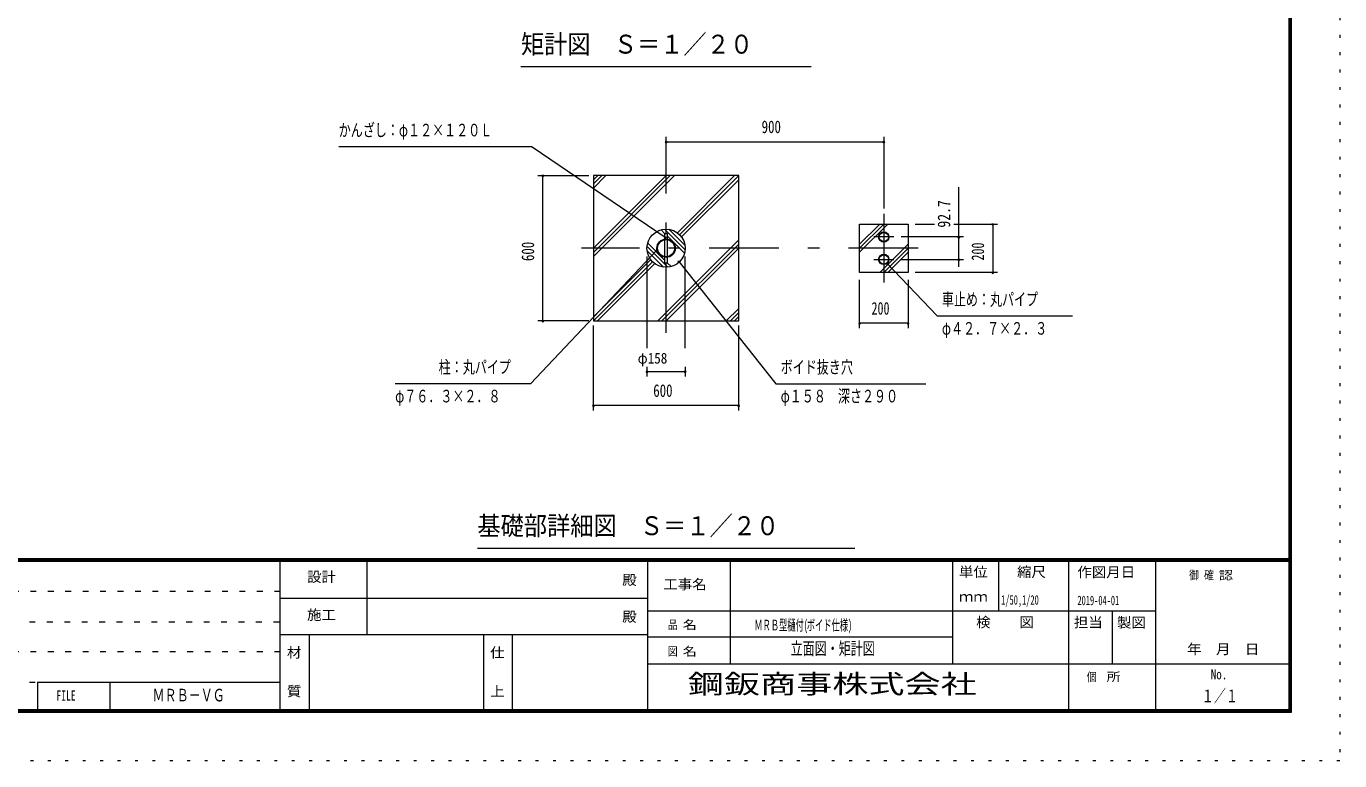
# Model space of a CAD drawing. Units: millimetres, scale not verified, with parts at other scales. Extents: x -23548 to 23548, y -10500 to 10500.
# Drawn here: x 9974 to 23548, y -10500 to -2912 of the extents above; entities that cross this region are included whole.
import ezdxf
from ezdxf.enums import TextEntityAlignment as Align

# ---------------------------------------------------------------- set-up
doc = ezdxf.new("R2010")
doc.units = ezdxf.units.MM
doc.header["$LTSCALE"] = 60
for name, pattern in [('USER1', [3, 1, -2]), ('USER3', [24, 12, -5, 2, -5]), ('USER4', [3, 0.5, -2.5])]:
    doc.linetypes.add(name, pattern=pattern)
doc.layers.add('0-1_0-F', color=7, linetype='Continuous')
for name, color, linetype, lineweight in [('0-6_2-0BOLD', 7, 'Continuous', 18), ('0-8_2-2CENTER', 3, 'USER3', 18), ('0-A_2-5DIM', 3, 'Continuous', 18), ('0-B_2-6HATCH', 2, 'Continuous', 18), ('0-C_F-F', 5, 'Continuous', 18), ('0-D_F-E_J_ADD', 5, 'USER4', 18)]:
    doc.layers.add(name, color=color, linetype=linetype, lineweight=lineweight)
doc.styles.add('ＭＳ ゴシック', font='')
doc.styles.get('ＭＳ ゴシック').set_extended_font_data('MS Gothic')

msp = doc.modelspace()

# ---------------------------------------------------------------- linework, layer by layer
at = {"layer": '0-6_2-0BOLD'}
for p, q in [((16571.71, -5117.98), (16571.71, -5292.16)), ((16601.72, -5292.16), (16601.72, -5117.98)), ((16601.72, -5355.07), (16601.72, -5299.26))]:
    msp.add_line(p, q, dxfattribs=at)
for points in [[(17336.71, -5955.07), (17336.71, -4455.07), (15836.71, -4455.07), (15836.71, -5955.07)], [(19086.71, -5455.07), (18586.71, -5455.07), (18586.71, -4955.07), (19086.71, -4955.07)]]:
    msp.add_lwpolyline(points, close=True, dxfattribs=at)
for points in [[(16601.72, -5110.88), (16601.72, -5055.07), (16571.71, -5055.07), (16571.71, -5110.88)], [(16571.71, -5299.26), (16571.71, -5355.07), (16601.72, -5355.07)]]:
    msp.add_lwpolyline(points, dxfattribs=at)
for centre, radius in [((16586.71, -5205.07), 197.5), ((16586.71, -5205.07), 95.38), ((16586.71, -5205.07), 88.38), ((18836.71, -5089.19), 53.38), ((18836.71, -5089.19), 47.62), ((18836.71, -5320.94), 53.38), ((18836.71, -5320.94), 47.62)]:
    msp.add_circle(centre, radius, dxfattribs=at)
at = {"layer": '0-8_2-2CENTER'}
for p, q in [((16586.71, -6080.07), (16586.71, -4330.07)), ((18836.71, -4851.51), (18836.71, -5558.62)), ((18940.09, -5089.19), (18733.34, -5089.19)), ((19190.26, -5205.07), (15711.72, -5205.07)), ((18733.34, -5320.94), (18940.09, -5320.94))]:
    msp.add_line(p, q, dxfattribs=at)
at = {"layer": '0-A_2-5DIM'}
for p, q in [((18086.71, -3330.07), (15086.71, -3330.07)), ((16586.71, -4455.07), (16586.71, -4055.07)), ((18836.71, -4055.07), (18836.71, -4795.31)), ((15203.97, -4156.62), (13203.97, -4156.62)), ((15203.97, -4156.62), (16578.41, -5092.65)), ((16596.71, -4105.07), (16576.71, -4105.07)), ((16586.71, -4105.07), (18836.71, -4105.07)), ((18846.71, -4105.07), (18826.71, -4105.07)), ((15261.71, -4455.07), (15786.71, -4455.07)), ((15321.71, -4455.07), (15301.71, -4455.07)), ((15311.71, -5955.07), (15311.71, -4455.07)), ((19611.71, -5397.28), (19611.71, -4574.19)), ((19161.71, -4955.07), (19358.81, -4955.07)), ((19561.71, -4955.07), (20011.7, -4955.07)), ((19971.71, -4955.07), (19951.71, -4955.07)), ((19961.71, -4955.07), (19961.71, -5455.07)), ((16588.41, -5092.65), (16568.41, -5092.65)), ((19661.71, -5089.19), (19015.08, -5089.19)), ((19621.71, -5089.19), (19601.71, -5089.19)), ((16389.21, -5289.61), (16389.21, -6237.11)), ((16505.38, -5222.74), (16485.38, -5222.74)), ((16784.22, -6237.11), (16784.22, -5289.61)), ((16729.43, -5343.03), (16709.43, -5343.03)), ((18879.29, -5360.51), (18859.29, -5360.51)), ((18869.29, -5360.51), (19386.72, -5905.07)), ((19015.08, -5320.94), (19661.71, -5320.94)), ((19621.71, -5320.94), (19601.71, -5320.94)), ((18586.71, -6030.07), (18586.71, -5530.07)), ((19086.71, -5530.07), (19086.71, -6030.07)), ((20011.7, -5455.07), (19161.71, -5455.07)), ((19971.71, -5455.07), (19951.71, -5455.07)), ((15786.71, -5955.07), (15261.71, -5955.07)), ((15321.71, -5955.07), (15301.71, -5955.07)), ((19386.72, -5905.07), (20786.72, -5905.07)), ((15836.71, -6880.07), (15836.71, -6005.07)), ((17336.71, -6880.07), (17336.71, -6005.07)), ((18596.71, -5980.07), (18576.71, -5980.07)), ((19086.71, -5980.07), (18586.71, -5980.07)), ((19096.71, -5980.07), (19076.71, -5980.07)), ((16399.21, -6480.07), (16379.21, -6480.07)), ((16389.21, -6430.07), (16389.21, -6530.07)), ((16389.21, -6480.07), (16784.22, -6480.07)), ((16794.22, -6480.07), (16774.22, -6480.07)), ((16784.22, -6430.07), (16784.22, -6530.07)), ((15846.71, -6830.07), (15826.71, -6830.07)), ((17336.71, -6830.07), (15836.71, -6830.07)), ((17346.71, -6830.07), (17326.71, -6830.07)), ((14636.72, -8305.07), (18536.71, -8305.07))]:
    msp.add_line(p, q, dxfattribs=at)
for points in [[(16495.38, -5222.74), (15186.71, -6605.07), (13786.72, -6605.07)], [(16719.43, -5343.03), (17720.81, -6605.07), (19270.81, -6605.07)]]:
    msp.add_lwpolyline(points, dxfattribs=at)
for centre in [(16586.71, -4105.07), (18836.71, -4105.07), (15311.71, -4455.07), (19961.71, -4955.07), (16578.41, -5092.65), (19611.71, -5089.19), (16495.38, -5222.74), (16719.43, -5343.03), (18869.29, -5360.51), (19611.71, -5320.94), (19961.71, -5455.07), (15311.71, -5955.07), (18586.71, -5980.07), (19086.71, -5980.07), (16389.21, -6480.07), (16784.22, -6480.07), (15836.71, -6830.07), (17336.71, -6830.07)]:
    msp.add_arc(centre, 10, 180, 0, dxfattribs=at)
at = {"layer": '0-B_2-6HATCH'}
for p, q in [((16672.04, -4455.07), (15836.71, -5290.39)), ((15836.71, -5247.96), (16629.61, -4455.07)), ((16587.18, -4455.07), (15836.71, -5205.53)), ((15836.71, -4583.28), (15964.93, -4455.07)), ((15922.5, -4455.07), (15836.71, -4540.86)), ((15836.71, -4498.43), (15880.08, -4455.07)), ((16703.53, -5045.82), (17294.29, -4455.07)), ((17336.71, -4455.07), (16726.36, -5065.41)), ((16745.96, -5088.25), (17336.71, -4497.49)), ((16574.78, -5055.07), (16534.35, -5014.64)), ((16570.38, -5008.24), (16783.54, -5221.4)), ((16614.02, -5009.47), (16782.31, -5177.75)), ((18586.71, -5247.5), (18879.14, -4955.07)), ((18836.71, -4955.07), (18586.71, -5205.07)), ((18586.71, -5162.64), (18794.29, -4955.07)), ((16571.71, -5328.13), (16396.28, -5152.7)), ((17336.71, -5119.75), (16501.39, -5955.07)), ((16777.14, -5257.44), (16601.72, -5082.01)), ((16389.89, -5188.73), (16603.05, -5401.89)), ((16559.4, -5400.67), (16391.11, -5232.38)), ((16543.82, -5955.07), (17336.71, -5162.17)), ((17336.71, -5204.6), (16586.25, -5955.07)), ((18794.29, -5455.07), (19086.71, -5162.64)), ((19086.71, -5205.07), (18836.71, -5455.07)), ((18879.14, -5455.07), (19086.71, -5247.5)), ((15836.71, -5912.64), (16427.47, -5321.89)), ((16447.06, -5344.72), (15836.72, -5955.07)), ((15879.14, -5955.07), (16469.9, -5364.32)), ((16639.08, -5395.5), (16598.65, -5355.07)), ((17208.5, -5955.07), (17336.71, -5826.85)), ((17336.71, -5869.28), (17250.93, -5955.07)), ((17293.35, -5955.07), (17336.71, -5911.71))]:
    msp.add_line(p, q, dxfattribs=at)
at = {"layer": '0-C_F-F'}
for p, q in [((23023.12, -8415), (-5626.88, -8415)), ((-5626.88, -8417.5), (23023.12, -8417.5)), ((23023.12, -8420), (-5626.88, -8420)), ((-5626.88, -8422.5), (23023.12, -8422.5)), ((23023.12, -8425), (-5626.88, -8425)), ((-5626.88, -8427.5), (23023.12, -8427.5)), ((23023.12, -8430), (-5626.88, -8430)), ((-5626.88, -8432.5), (23023.12, -8432.5)), ((23023.12, -8435), (-5626.88, -8435)), ((-5626.88, -8437.5), (23023.12, -8437.5)), ((23023.12, -8440), (-5626.88, -8440)), ((12598.13, -10000), (12598.13, -8440)), ((13498.13, -9200), (13498.13, -8440)), ((16398.13, -10000), (16398.13, -8440)), ((17248.13, -8440), (17248.13, -9500)), ((19548.13, -9500), (19548.13, -8440)), ((20023.13, -8440), (20023.13, -8950)), ((20748.13, -10000), (20748.13, -8440)), ((21648.13, -10000), (21648.13, -8440)), ((12598.13, -8820), (16398.13, -8820)), ((16398.13, -8950), (21648.13, -8950)), ((21198.12, -8950), (21198.12, -9500)), ((16398.13, -9200), (12598.13, -9200)), ((12898.13, -9200), (12898.13, -10000)), ((14698.13, -9200), (14698.13, -10000)), ((14998.12, -10000), (14998.12, -9200)), ((19548.13, -9225), (16398.13, -9225)), ((16398.13, -9500), (23048.12, -9500)), ((10090.13, -9688), (12598.13, -9688)), ((10090.13, -9688), (10090.13, -10000)), ((10840.13, -10000), (10840.13, -9688))]:
    msp.add_line(p, q, dxfattribs=at)
at = {"layer": '0-C_F-F', "color": 6, "linetype": 'USER1'}
for p, q in [((12598.13, -8752), (-5651.88, -8752)), ((-5651.88, -9064), (12598.13, -9064)), ((12598.13, -9376), (-5651.88, -9376)), ((-5651.88, -9688), (10090.13, -9688))]:
    msp.add_line(p, q, dxfattribs=at)
at = {"layer": '0-C_F-F'}
for points in [[(23048.12, -10000), (23048.12, 10100), (-5651.88, 10100), (-5651.88, -10000)], [(23045.62, -9997.5), (-5649.38, -9997.5), (-5649.38, 10097.5), (23045.62, 10097.5)], [(23043.12, -9995), (23043.12, 10095), (-5646.88, 10095), (-5646.88, -9995)], [(23040.62, -9992.5), (-5644.38, -9992.5), (-5644.38, 10092.5), (23040.62, 10092.5)], [(23038.12, -9990), (23038.12, 10090), (-5641.88, 10090), (-5641.88, -9990)], [(23035.62, -9987.5), (-5639.38, -9987.5), (-5639.38, 10087.5), (23035.62, 10087.5)], [(23033.12, -9985), (23033.12, 10085), (-5636.88, 10085), (-5636.88, -9985)], [(23030.62, -9982.5), (-5634.38, -9982.5), (-5634.38, 10082.5), (23030.62, 10082.5)], [(23028.12, -9980), (-5631.88, -9980), (-5631.88, 10080), (23028.12, 10080)], [(23025.62, -9977.5), (23025.62, 10077.5), (-5629.38, 10077.5), (-5629.38, -9977.5)], [(23023.12, -9975), (-5626.88, -9975), (-5626.88, 10075), (23023.12, 10075)]]:
    msp.add_lwpolyline(points, close=True, dxfattribs=at)
at = {"layer": '0-D_F-E_J_ADD'}
msp.add_lwpolyline([(23548.12, -10500), (-6151.88, -10500), (-6151.88, 10500), (23548.12, 10500)], close=True, dxfattribs=at)

# ---------------------------------------------------------------- texts
at = {"layer": '0-1_0-F', "style": 'ＭＳ ゴシック'}
for s, height, width, p in [('1/50,1/20', 97.68, 0.65, (20049.31, -8916.7)), ('2019-04-01', 97.68, 0.65, (20837.41, -8921.64)), ('ＭＲＢ型樋付(', 110.7, 0.55, (17498.13, -9187.5)), ('ボイド仕様)', 110.7, 0.55, (18040.91, -9187.5)), ('立面図・矩計図', 130.2, 0.7, (17873.13, -9444.74)), ('ＭＲＢ－ＶＧ', 130.2, 0.7, (11279.72, -9926.24)), ('１／１', 130.2, 0.7, (22123.12, -9934.49))]:
    msp.add_text(s, height=height, dxfattribs=dict(at, width=width)).set_placement(p, align=Align.BOTTOM_LEFT)
at = {"layer": '0-A_2-5DIM', "color": 7, "style": 'ＭＳ ゴシック'}
for s, height, width, p in [('矩計図\u3000Ｓ＝１／２０', 195.4, 0.9, (15086.71, -3253.42)), ('かんざし：φ１２×１２０Ｌ', 130.2, 0.7, (13203.97, -4088.86)), ('900', 130.2, 0.75, (17574.09, -4055.07)), ('車止め：丸パイプ', 130.2, 0.7, (19436.72, -5837.3)), ('200', 130.2, 0.7, (18709.45, -5930.07)), ('φ４２．７×２．３', 130.2, 0.7, (19436.72, -6137.3)), ('柱：丸パイプ', 130.2, 0.7, (14236.72, -6537.3)), ('φ158', 110.7, 0.9, (16292.96, -6430.07)), ('ボイド抜き穴', 130.2, 0.7, (17770.81, -6537.3)), ('600', 130.2, 0.75, (16453.86, -6780.07)), ('φ７６．３×２．８', 130.2, 0.7, (13786.72, -6837.3)), ('φ１５８\u3000深さ２９０', 130.2, 0.7, (17770.81, -6837.3)), ('基礎部詳細図\u3000Ｓ＝１／２０', 195.4, 0.9, (14636.72, -8228.42)), ('鋼鈑商事株式会社', 195.4, 1.4, (16811.34, -9863.48))]:
    msp.add_text(s, height=height, dxfattribs=dict(at, width=width)).set_placement(p, align=Align.BOTTOM_LEFT)
for s, width, p in [('92.7', 0.8, (19561.71, -4992.35)), ('600', 0.75, (15261.71, -5337.92)), ('200', 0.7, (19911.71, -5332.33))]:
    msp.add_text(s, height=130.2, rotation=90, dxfattribs=dict(at, width=width)).set_placement(p, align=Align.BOTTOM_LEFT)
at = {"layer": '0-C_F-F', "color": 7, "style": 'ＭＳ ゴシック'}
for s, height, width, p in [('設計', 104.2, 1.05, (12875.63, -8683.83)), ('単位', 104.2, 1.05, (19613.13, -8633.29)), ('縮尺', 104.2, 1.05, (20213.13, -8633.29)), ('作図月日', 104.2, 1.05, (20837.02, -8634.31)), ('御 ', 88.56, 0.85, (21990.88, -8654.43)), ('確 ', 88.56, 0.85, (22145.26, -8654.43)), ('認', 88.56, 1.2, (22299.65, -8654.43)), ('殿', 104.2, 1.05, (16133.13, -8715.79)), ('工事名', 104.2, 1.05, (16558.13, -8760.79)), ('ｍｍ', 104.2, 1.05, (19613.13, -8888.29)), ('施工', 104.2, 1.05, (12875.63, -9075.79)), ('殿', 104.2, 1.05, (16133.13, -9095.79)), ('品 ', 88.56, 0.85, (16604.38, -9167.5)), ('名', 88.56, 1.2, (16758.76, -9167.5)), ('検\u3000\u3000図', 104.2, 1.05, (19790.63, -9153.29)), ('担当', 104.2, 1.05, (20800.63, -9153.29)), ('製図', 104.2, 1.05, (21246.61, -9155.74)), ('材', 104.2, 1.05, (12668.13, -9465.79)), ('仕', 104.2, 1.05, (14768.13, -9465.79)), ('図 ', 88.56, 0.85, (16604.38, -9442.5)), ('名', 88.56, 1.2, (16758.76, -9442.5)), ('\u3000年\u3000月\u3000日', 104.2, 1.05, (21821.86, -9430.22)), ('個  ', 88.56, 0.85, (20933.13, -9705)), ('所', 88.56, 1.2, (21138.97, -9705)), ('No.', 104.2, 0.8, (22215.63, -9690.79)), ('質', 104.2, 1.05, (12668.13, -9865.79)), ('上', 104.2, 1.05, (14768.13, -9865.79)), ('FILE', 104.2, 0.7, (10286.38, -9909.79))]:
    msp.add_text(s, height=height, dxfattribs=dict(at, width=width)).set_placement(p, align=Align.BOTTOM_LEFT)

doc.saveas('drawing.dxf')
